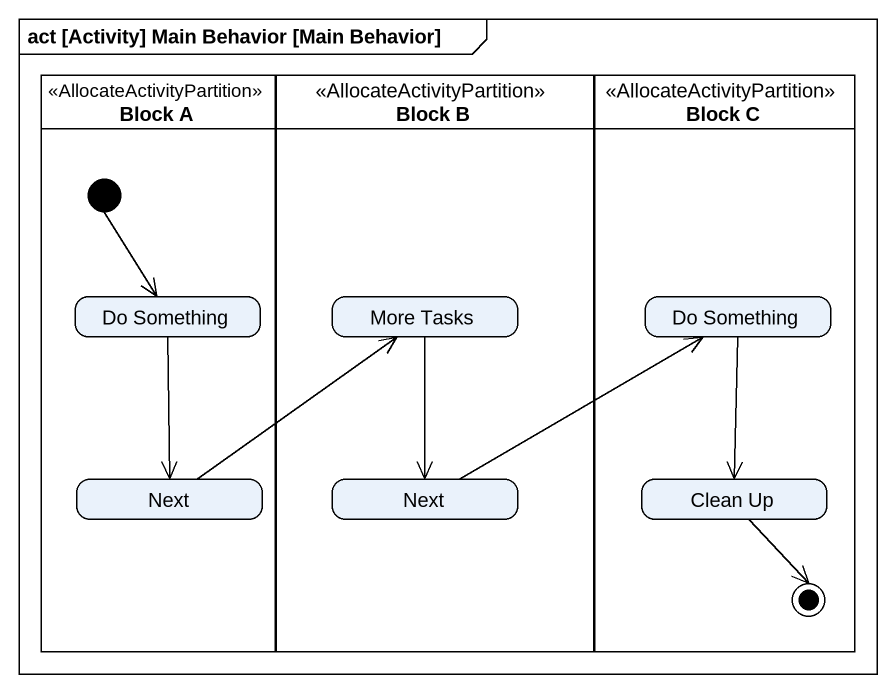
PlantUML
@startuml
mainframe act [Activity] Main Behavior [Main Behavior]
hide empty description
state "Block A" as Block_A <<AllocateActivityPartition>> {
  state "Do Something" as Do_Something
  state Next
  [*] --> Do_Something
}
state "Block B" as Block_B <<AllocateActivityPartition>> {
  state "More Tasks" as More_Tasks
  state "Next" as Next_2
}
state "Block C" as Block_C <<AllocateActivityPartition>> {
  state "Do Something" as Do_Something_2
  state "Clean Up" as Clean_Up
  Clean_Up --> [*]
}
Do_Something --> Next
More_Tasks --> Next_2
Do_Something_2 --> Clean_Up
Next -up-> More_Tasks
Next_2 -right-> Do_Something_2
@enduml
